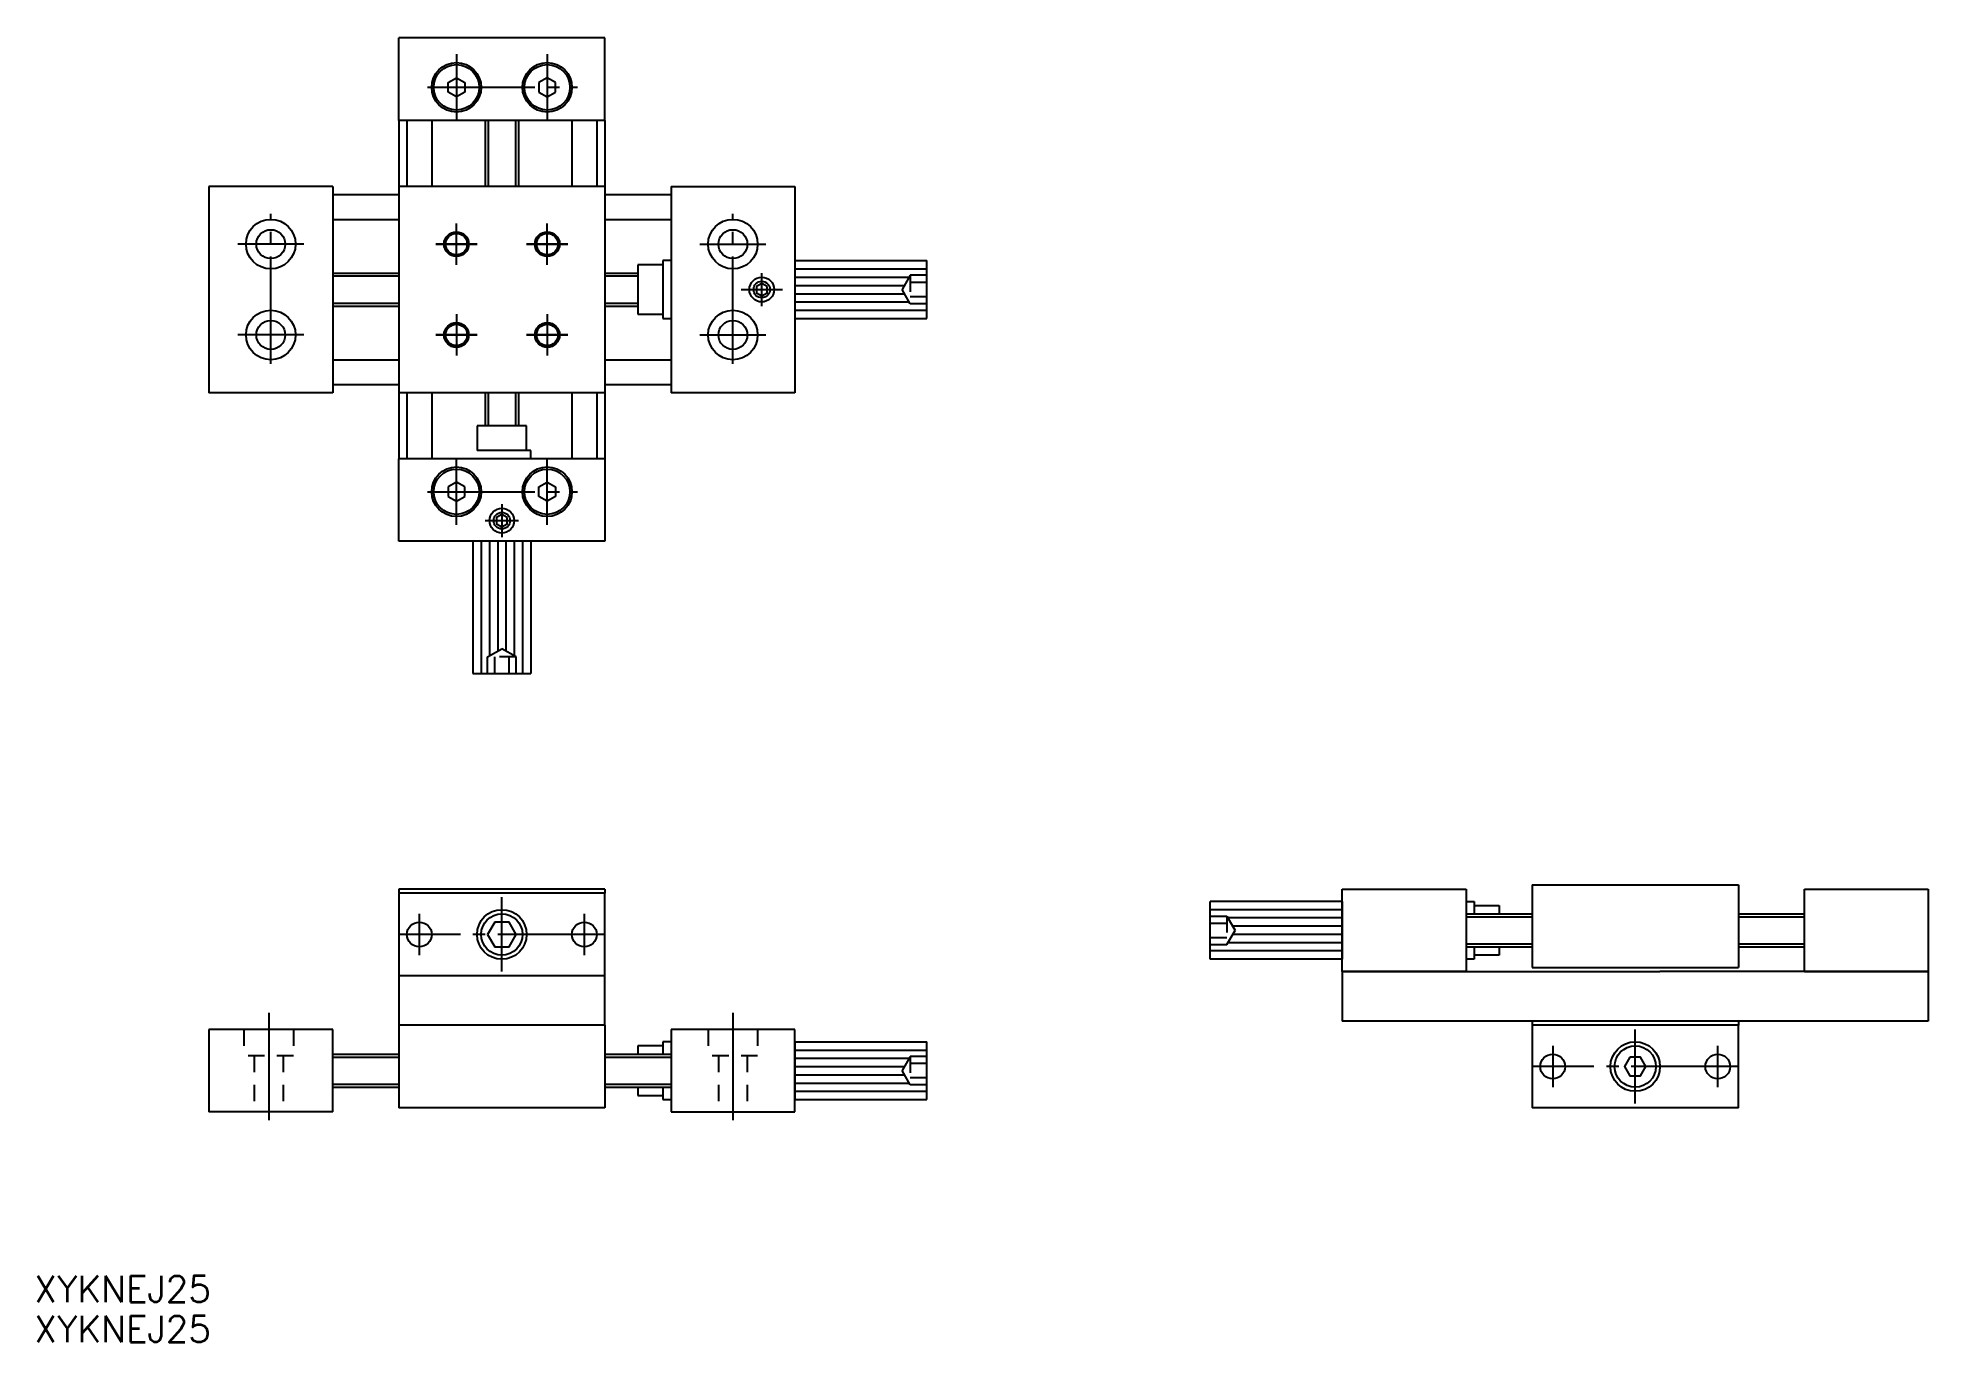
# Model space of a CAD drawing. Extents: x 88 to 317, y 138 to 296.
import ezdxf

# ---------------------------------------------------------------- set-up
doc = ezdxf.new("R2010")
doc.units = 0
doc.linetypes.add('CENTER', pattern=[17.5, 13, -1.5, 1.5, -1.5])
doc.linetypes.add('DASHED', pattern=[3.5, 2, -1.5])
doc.layers.get('0').update_dxf_attribs({"linetype": 'CONTINUOUS'})
doc.layers.add('CENTER', color=1, linetype='CENTER')
doc.styles.get("Standard").update_dxf_attribs({"font": 'txt.shx', "bigfont": '@extfont2.shx'})

# ---------------------------------------------------------------- blocks, each defined once
blk = doc.blocks.new('*U2')
at = {"color": 7, "linetype": 'CONTINUOUS'}
blk.add_text('XYKNEJ25', height=3.2, dxfattribs=at).set_placement((62.6, 109.02))
blk = doc.blocks.new('*U3')
at = {"color": 7, "linetype": 'CONTINUOUS'}
blk.add_text('XYKNEJ25', height=3.2, dxfattribs=at).set_placement((62.6, 104.17))

msp = doc.modelspace()

# ---------------------------------------------------------------- linework, layer by layer
at = {"color": 7, "linetype": 'CONTINUOUS'}
for p, q in [((156.86, 296.35), (131.86, 296.35)), ((131.86, 286.35), (131.86, 296.35)), ((156.86, 286.35), (156.86, 296.35)), ((137.86, 290.93), (138.86, 291.5)), ((138.86, 291.5), (139.86, 290.93)), ((149.86, 291.5), (148.86, 290.93)), ((150.86, 290.93), (149.86, 291.5)), ((137.86, 289.77), (137.86, 290.93)), ((138.86, 289.19), (137.86, 289.77)), ((139.86, 289.77), (138.86, 289.19)), ((139.86, 290.93), (139.86, 289.77)), ((148.86, 290.93), (148.86, 289.77)), ((148.86, 289.77), (149.86, 289.19)), ((149.86, 289.19), (150.86, 289.77)), ((150.86, 289.77), (150.86, 290.93)), ((156.86, 286.35), (131.86, 286.35)), ((131.86, 286.35), (131.86, 278.35)), ((132.86, 286.35), (132.86, 278.35)), ((135.86, 286.35), (135.86, 278.35)), ((142.36, 286.35), (142.36, 278.35)), ((146.36, 286.35), (146.36, 278.35)), ((152.86, 286.35), (152.86, 278.35)), ((155.86, 286.35), (155.86, 278.35)), ((156.86, 286.35), (156.86, 278.35)), ((108.86, 278.35), (108.86, 253.35)), ((123.86, 278.35), (108.86, 278.35)), ((108.86, 278.35), (108.86, 253.35)), ((123.86, 278.35), (123.86, 253.35)), ((123.86, 277.35), (131.86, 277.35)), ((131.86, 278.35), (131.86, 253.35)), ((156.86, 278.35), (131.86, 278.35)), ((156.86, 278.35), (156.86, 253.35)), ((156.86, 277.35), (164.86, 277.35)), ((164.86, 278.35), (164.86, 253.35)), ((164.86, 278.35), (179.86, 278.35)), ((179.86, 278.35), (179.86, 253.35)), ((123.86, 274.35), (131.86, 274.35)), ((156.86, 274.35), (164.86, 274.35)), ((163.86, 268.85), (160.86, 268.85)), ((160.86, 268.85), (160.86, 262.85)), ((164.86, 269.35), (163.86, 269.35)), ((163.86, 269.35), (163.86, 268.85)), ((163.86, 268.85), (163.86, 262.85)), ((179.86, 269.35), (179.86, 262.35)), ((179.86, 269.35), (195.86, 269.35)), ((195.86, 262.35), (195.86, 269.35)), ((123.86, 267.85), (131.86, 267.85)), ((156.86, 267.85), (160.86, 267.85)), ((123.86, 263.85), (131.86, 263.85)), ((156.86, 263.85), (160.86, 263.85)), ((160.86, 262.85), (163.86, 262.85)), ((163.86, 262.85), (163.86, 262.35)), ((163.86, 262.35), (164.86, 262.35)), ((179.86, 262.35), (195.86, 262.35)), ((123.86, 257.35), (131.86, 257.35)), ((156.86, 257.35), (164.86, 257.35)), ((123.86, 254.35), (131.86, 254.35)), ((156.86, 254.35), (164.86, 254.35)), ((123.86, 253.35), (108.86, 253.35)), ((156.86, 253.35), (131.86, 253.35)), ((131.86, 253.35), (131.86, 245.35)), ((132.86, 253.35), (132.86, 245.35)), ((135.86, 253.35), (135.86, 245.35)), ((142.36, 253.35), (142.36, 249.35)), ((146.36, 253.35), (146.36, 249.35)), ((152.86, 253.35), (152.86, 245.35)), ((155.86, 253.35), (155.86, 245.35)), ((156.86, 253.35), (156.86, 245.35)), ((179.86, 253.35), (164.86, 253.35)), ((147.36, 249.35), (141.36, 249.35)), ((141.36, 249.35), (141.36, 246.35)), ((147.36, 246.35), (147.36, 249.35)), ((156.86, 245.35), (131.86, 245.35)), ((131.86, 235.35), (131.86, 245.35)), ((147.36, 246.35), (141.36, 246.35)), ((147.86, 246.35), (147.36, 246.35)), ((147.86, 245.35), (147.86, 246.35)), ((156.86, 245.35), (156.86, 235.35)), ((138.86, 242.5), (137.86, 241.93)), ((137.86, 241.93), (137.86, 240.77)), ((137.86, 240.77), (138.86, 240.19)), ((139.86, 241.93), (138.86, 242.5)), ((138.86, 240.19), (139.86, 240.77)), ((139.86, 240.77), (139.86, 241.93)), ((148.86, 241.93), (149.86, 242.5)), ((148.86, 240.77), (148.86, 241.93)), ((149.86, 240.19), (148.86, 240.77)), ((149.86, 242.5), (150.86, 241.93)), ((150.86, 240.77), (149.86, 240.19)), ((150.86, 241.93), (150.86, 240.77)), ((156.86, 235.35), (131.86, 235.35)), ((147.86, 235.35), (140.86, 235.35)), ((140.86, 235.35), (140.86, 219.33)), ((147.86, 235.35), (147.86, 219.33)), ((140.86, 219.33), (147.86, 219.33)), ((140.86, 219.33), (147.86, 219.33)), ((141.36, 219.33), (147.36, 219.33)), ((246.21, 193.21), (261.21, 193.21)), ((246.21, 183.21), (246.21, 193.21)), ((261.21, 193.21), (261.21, 183.21)), ((269.21, 193.71), (269.21, 183.71)), ((269.21, 193.71), (294.21, 193.71)), ((294.21, 193.71), (294.21, 183.71)), ((302.21, 193.21), (317.21, 193.21)), ((302.21, 183.21), (302.21, 193.21)), ((317.21, 193.21), (317.21, 183.21)), ((230.21, 184.71), (230.21, 191.71)), ((246.21, 191.71), (230.21, 191.71)), ((230.21, 184.71), (230.21, 191.71)), ((230.21, 185.21), (230.21, 191.21)), ((246.21, 191.71), (246.21, 184.71)), ((261.21, 191.71), (262.21, 191.71)), ((261.21, 190.21), (269.21, 190.21)), ((262.21, 191.71), (262.21, 191.21)), ((262.21, 191.21), (265.21, 191.21)), ((262.21, 191.21), (262.21, 190.21)), ((265.21, 191.21), (265.21, 190.21)), ((294.21, 190.21), (302.21, 190.21)), ((261.21, 186.21), (269.21, 186.21)), ((262.21, 186.21), (262.21, 185.21)), ((265.21, 186.21), (265.21, 185.21)), ((294.21, 186.21), (302.21, 186.21)), ((246.21, 184.71), (230.21, 184.71)), ((262.21, 184.71), (261.21, 184.71)), ((265.21, 185.21), (262.21, 185.21)), ((262.21, 185.21), (262.21, 184.71)), ((269.21, 183.71), (284.71, 183.71)), ((284.71, 183.71), (294.21, 183.71)), ((261.21, 183.21), (246.21, 183.21)), ((246.21, 183.21), (284.71, 183.21)), ((246.21, 183.21), (246.21, 177.21)), ((317.21, 183.21), (284.71, 183.21)), ((302.21, 183.21), (317.21, 183.21)), ((317.21, 183.21), (317.21, 177.21)), ((283.21, 177.21), (246.21, 177.21)), ((269.21, 177.21), (269.21, 166.71)), ((294.21, 176.71), (269.21, 176.71)), ((317.21, 177.21), (283.21, 177.21)), ((294.21, 177.21), (294.21, 176.71)), ((294.21, 166.71), (294.21, 176.71)), ((179.86, 174.71), (179.86, 167.71)), ((179.86, 174.71), (195.86, 174.71)), ((195.86, 167.71), (195.86, 174.71)), ((195.86, 167.71), (195.86, 174.71)), ((195.86, 168.21), (195.86, 174.21)), ((281.71, 174.21), (281.71, 174.71)), ((123.86, 173.21), (131.86, 173.21)), ((156.86, 173.21), (164.86, 173.21)), ((123.86, 169.21), (131.86, 169.21)), ((156.86, 169.21), (164.86, 169.21)), ((179.86, 167.71), (195.86, 167.71)), ((294.21, 166.71), (269.21, 166.71))]:
    msp.add_line(p, q, dxfattribs=at)
at = {"color": 3, "linetype": 'CONTINUOUS'}
for p, q in [((142.71, 286.35), (142.71, 278.35)), ((146.01, 286.35), (146.01, 278.35)), ((179.86, 268.35), (195.86, 268.35)), ((123.86, 267.5), (131.86, 267.5)), ((156.86, 267.5), (160.86, 267.5)), ((179.86, 267.35), (193.73, 267.35)), ((179.86, 266.35), (193.15, 266.35)), ((123.86, 264.2), (131.86, 264.2)), ((156.86, 264.2), (160.86, 264.2)), ((179.86, 265.35), (193.15, 265.35)), ((179.86, 264.35), (193.73, 264.35)), ((179.86, 263.35), (195.86, 263.35)), ((142.71, 253.35), (142.71, 249.35)), ((146.01, 253.35), (146.01, 249.35)), ((141.86, 235.35), (141.86, 219.33)), ((142.86, 235.35), (142.86, 221.47)), ((143.86, 235.35), (143.86, 222.04)), ((144.86, 235.35), (144.86, 222.04)), ((145.86, 235.35), (145.86, 221.47)), ((146.86, 235.35), (146.86, 219.33)), ((246.21, 190.71), (230.21, 190.71)), ((246.21, 189.71), (232.34, 189.71)), ((246.21, 188.71), (232.92, 188.71)), ((261.21, 189.86), (269.21, 189.86)), ((294.21, 189.86), (302.21, 189.86)), ((246.21, 185.71), (230.21, 185.71)), ((246.21, 186.71), (232.34, 186.71)), ((246.21, 187.71), (232.92, 187.71)), ((261.21, 186.56), (269.21, 186.56)), ((294.21, 186.56), (302.21, 186.56)), ((123.86, 172.86), (131.86, 172.86)), ((156.86, 172.86), (164.86, 172.86)), ((179.86, 173.71), (195.86, 173.71)), ((179.86, 172.71), (193.73, 172.71)), ((123.86, 169.56), (131.86, 169.56)), ((156.86, 169.56), (164.86, 169.56)), ((179.86, 171.71), (193.15, 171.71)), ((179.86, 170.71), (193.15, 170.71)), ((179.86, 169.71), (193.73, 169.71)), ((179.86, 168.71), (195.86, 168.71))]:
    msp.add_line(p, q, dxfattribs=at)
at = {"color": 3, "linetype": 'DASHED'}
for p, q in [((193.86, 267.58), (192.86, 265.85)), ((193.86, 264.12), (192.86, 265.85)), ((193.86, 267.58), (193.86, 264.12)), ((195.86, 267.58), (193.86, 267.58)), ((195.86, 266.72), (193.86, 266.72)), ((195.86, 264.98), (193.86, 264.98)), ((195.86, 264.12), (193.86, 264.12)), ((142.63, 221.33), (144.36, 222.33)), ((146.09, 221.33), (144.36, 222.33)), ((146.09, 221.33), (142.63, 221.33)), ((142.63, 219.33), (142.63, 221.33)), ((143.5, 219.33), (143.5, 221.33)), ((145.23, 219.33), (145.23, 221.33)), ((146.09, 219.33), (146.09, 221.33)), ((230.21, 189.94), (232.21, 189.94)), ((230.21, 189.07), (232.21, 189.07)), ((232.21, 189.94), (232.21, 186.48)), ((232.21, 189.94), (233.21, 188.21)), ((232.21, 186.48), (233.21, 188.21)), ((230.21, 187.34), (232.21, 187.34)), ((230.21, 186.48), (232.21, 186.48)), ((113.11, 176.21), (113.11, 173.01)), ((119.11, 176.21), (119.11, 173.01)), ((169.36, 176.21), (169.36, 173.01)), ((175.36, 176.21), (175.36, 173.01)), ((119.11, 173.01), (113.11, 173.01)), ((114.36, 173.01), (114.36, 166.21)), ((117.86, 173.01), (117.86, 166.21)), ((175.36, 173.01), (169.36, 173.01)), ((170.61, 173.01), (170.61, 166.21)), ((174.11, 173.01), (174.11, 166.21)), ((193.86, 172.94), (192.86, 171.21)), ((193.86, 172.94), (193.86, 169.48)), ((195.86, 172.94), (193.86, 172.94)), ((195.86, 172.07), (193.86, 172.07)), ((193.86, 169.48), (192.86, 171.21)), ((195.86, 170.34), (193.86, 170.34)), ((195.86, 169.48), (193.86, 169.48))]:
    msp.add_line(p, q, dxfattribs=at)
at = {"linetype": 'CONTINUOUS'}
for p, q in [((145.86, 193.21), (131.86, 193.21)), ((131.86, 193.21), (131.86, 182.71)), ((156.86, 192.71), (131.86, 192.71)), ((156.86, 193.21), (145.86, 193.21)), ((156.86, 193.21), (156.86, 192.71)), ((156.86, 182.71), (156.86, 192.71)), ((156.86, 182.71), (131.86, 182.71)), ((156.86, 182.71), (131.86, 182.71)), ((131.86, 182.71), (131.86, 176.71)), ((156.86, 176.71), (156.86, 182.71)), ((131.86, 176.71), (131.86, 166.71)), ((156.86, 176.71), (131.86, 176.71)), ((156.86, 176.71), (156.86, 166.71)), ((123.86, 176.21), (108.86, 176.21)), ((108.86, 176.21), (108.86, 166.21)), ((123.86, 166.21), (123.86, 176.21)), ((163.86, 174.21), (160.86, 174.21)), ((160.86, 174.21), (160.86, 173.21)), ((164.86, 174.71), (163.86, 174.71)), ((163.86, 174.71), (163.86, 174.21)), ((163.86, 174.21), (163.86, 173.21)), ((179.86, 176.21), (164.86, 176.21)), ((164.86, 176.21), (164.86, 166.21)), ((179.86, 166.21), (179.86, 176.21)), ((160.86, 169.21), (160.86, 168.21)), ((160.86, 168.21), (163.86, 168.21)), ((163.86, 169.21), (163.86, 168.21)), ((163.86, 168.21), (163.86, 167.71)), ((163.86, 167.71), (164.86, 167.71)), ((123.86, 166.21), (108.86, 166.21)), ((156.86, 166.71), (131.86, 166.71)), ((164.86, 166.21), (179.86, 166.21))]:
    msp.add_line(p, q, dxfattribs=at)
at = {"color": 3, "linetype": 'CONTINUOUS'}
for points in [[(176.51, 266.22), (175.86, 266.6), (175.21, 266.22), (175.21, 265.47), (175.86, 265.1), (176.51, 265.47)], [(145.01, 238.22), (144.36, 238.6), (143.71, 238.22), (143.71, 237.47), (144.36, 237.1), (145.01, 237.47)], [(143.5, 189.21), (142.63, 187.72), (143.5, 186.22), (145.23, 186.22), (146.09, 187.72), (145.23, 189.21)], [(281.06, 172.83), (280.41, 171.71), (281.06, 170.58), (282.36, 170.58), (283.01, 171.71), (282.36, 172.83)]]:
    msp.add_lwpolyline(points, close=True, dxfattribs=at)
for centre, radius in [((138.86, 290.35), 3), ((149.86, 290.35), 3), ((116.36, 271.35), 3), ((138.86, 271.35), 1.5), ((149.86, 271.35), 1.5), ((172.36, 271.35), 3), ((175.86, 265.85), 1.5), ((116.36, 260.35), 3), ((138.86, 260.35), 1.5), ((149.86, 260.35), 1.5), ((172.36, 260.35), 3), ((138.86, 241.35), 3), ((149.86, 241.35), 3), ((144.36, 237.85), 1.5)]:
    msp.add_circle(centre, radius, dxfattribs=at)
at = {"color": 7, "linetype": 'CONTINUOUS'}
for centre, radius in [((138.86, 290.35), 2.75), ((149.86, 290.35), 2.75), ((116.36, 271.35), 1.75), ((138.86, 271.35), 1.5), ((138.86, 271.35), 1.3), ((138.86, 271.35), 1.3), ((149.86, 271.35), 1.5), ((149.86, 271.35), 1.3), ((149.86, 271.35), 1.3), ((172.36, 271.35), 1.75), ((175.86, 265.85), 1), ((116.36, 260.35), 1.75), ((138.86, 260.35), 1.5), ((138.86, 260.35), 1.3), ((138.86, 260.35), 1.3), ((149.86, 260.35), 1.5), ((149.86, 260.35), 1.3), ((149.86, 260.35), 1.3), ((172.36, 260.35), 1.75), ((138.86, 241.35), 2.75), ((149.86, 241.35), 2.75), ((144.36, 237.85), 1), ((144.36, 187.71), 3), ((144.36, 187.71), 2.5), ((134.36, 187.71), 1.5), ((154.36, 187.71), 1.5), ((281.71, 171.71), 3), ((281.71, 171.71), 2.5), ((271.71, 171.71), 1.5), ((291.71, 171.71), 1.5)]:
    msp.add_circle(centre, radius, dxfattribs=at)
at = {"layer": 'CENTER', "color": 1, "linetype": 'CENTER'}
for p, q in [((138.86, 294.35), (138.86, 286.35)), ((149.86, 294.35), (149.86, 286.35)), ((135.36, 290.35), (153.52, 290.35)), ((116.36, 256.85), (116.36, 275.01)), ((172.36, 256.85), (172.36, 275.01)), ((120.36, 271.35), (112.36, 271.35)), ((168.36, 271.35), (176.36, 271.35)), ((173.36, 265.85), (178.36, 265.85)), ((175.86, 263.85), (175.86, 267.85)), ((120.36, 260.35), (112.36, 260.35)), ((168.36, 260.35), (176.36, 260.35)), ((138.86, 237.35), (138.86, 245.35)), ((149.86, 237.35), (149.86, 245.35)), ((135.36, 241.35), (153.52, 241.35)), ((144.36, 239.85), (144.36, 235.85)), ((142.36, 237.85), (146.36, 237.85)), ((134.36, 190.21), (134.36, 185.21)), ((144.36, 183.22), (144.36, 192.21)), ((154.36, 185.21), (154.36, 190.21)), ((156.86, 187.71), (131.86, 187.71)), ((116.11, 178.21), (116.11, 164.21)), ((172.36, 178.21), (172.36, 164.21)), ((271.71, 174.21), (271.71, 169.21)), ((281.71, 167.22), (281.71, 176.21)), ((291.71, 169.21), (291.71, 174.21)), ((294.21, 171.71), (269.21, 171.71))]:
    msp.add_line(p, q, dxfattribs=at)
at = {"layer": 'CENTER', "color": 1, "linetype": 'CONTINUOUS'}
for p, q in [((138.86, 268.85), (138.86, 273.85)), ((138.86, 268.85), (138.86, 273.85)), ((149.86, 268.85), (149.86, 273.85)), ((149.86, 268.85), (149.86, 273.85)), ((136.36, 271.35), (141.36, 271.35)), ((141.36, 271.35), (136.36, 271.35)), ((152.36, 271.35), (147.36, 271.35)), ((147.36, 271.35), (152.36, 271.35)), ((138.86, 262.85), (138.86, 257.85)), ((138.86, 262.85), (138.86, 257.85)), ((149.86, 262.85), (149.86, 257.85)), ((149.86, 262.85), (149.86, 257.85)), ((136.36, 260.35), (141.36, 260.35)), ((141.36, 260.35), (136.36, 260.35)), ((152.36, 260.35), (147.36, 260.35)), ((147.36, 260.35), (152.36, 260.35))]:
    msp.add_line(p, q, dxfattribs=at)

# ---------------------------------------------------------------- block references
at = {"color": 7, "linetype": 'CONTINUOUS'}
for name in ['*U2', '*U3']:
    msp.add_blockref(name, (25.11, 34.14), dxfattribs=at)

doc.saveas('drawing.dxf')
